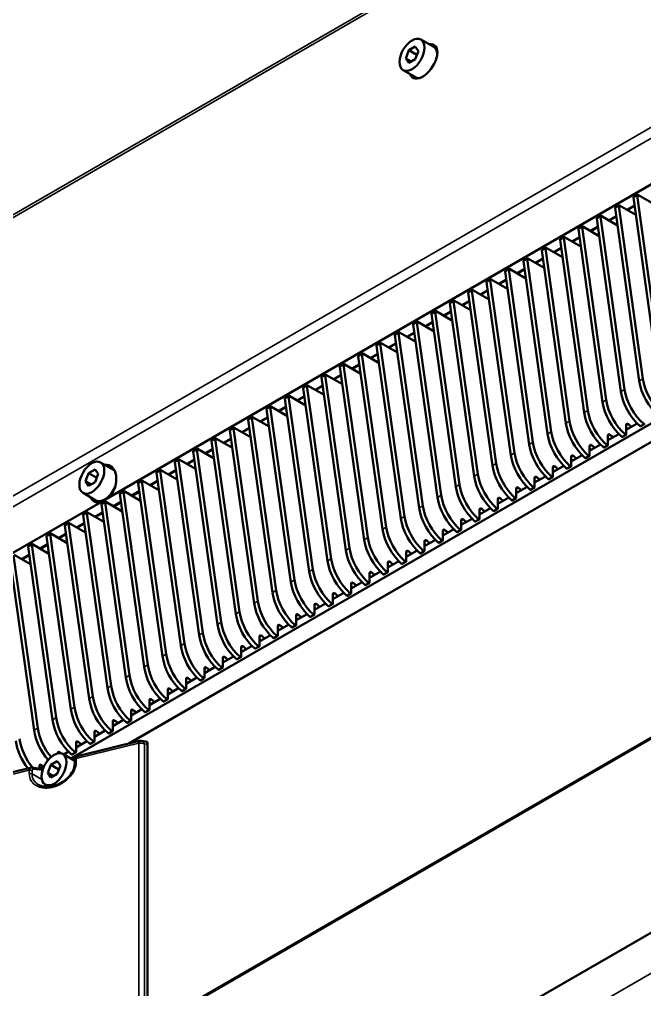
# Model space of a CAD drawing. Header units: millimetres. Extents: x 100 to 5488, y 100 to 4218.
# Drawn here: x 3309.1 to 3429.7, y 1033.5 to 1220.5 of the extents above; entities that cross this region are included whole.
import ezdxf

# ---------------------------------------------------------------- set-up
doc = ezdxf.new("R2010")
doc.units = ezdxf.units.MM
doc.header["$LTSCALE"] = 20
doc.layers.add('Visible (ANSI)', color=7, linetype='Continuous', lineweight=50)
doc.layers.add('Visible Narrow (ANSI)', color=7, linetype='Continuous', lineweight=35)

msp = doc.modelspace()

# ---------------------------------------------------------------- linework, layer by layer
at = {"layer": 'Visible (ANSI)'}
for p, q in [((3386.525, 1216.624), (3388.999, 1215.195)), ((3384.212, 1214.551), (3383.6, 1212.972)), ((3384.212, 1214.551), (3385.437, 1215.258)), ((3385.765, 1213.654), (3384.212, 1214.551)), ((3386.049, 1214.387), (3385.437, 1215.258)), ((3385.437, 1212.808), (3386.049, 1214.387)), ((3383.6, 1212.972), (3384.212, 1212.101)), ((3384.66, 1212.36), (3383.6, 1212.972)), ((3385.437, 1212.808), (3384.212, 1212.101)), ((3383.125, 1210.735), (3385.599, 1209.306)), ((3553.183, 1209.622), (3330.185, 1080.874)), ((3319.034, 1078.001), (3522.364, 1195.394)), ((3326.511, 1128.421), (3441.279, 1194.683)), ((3427.493, 1186.159), (3432.167, 1152.848)), ((3427.532, 1186.28), (3428.239, 1186.689)), ((3432.874, 1153.256), (3428.2, 1186.567)), ((3428.339, 1186.679), (3431.498, 1184.855)), ((3423.957, 1184.118), (3428.632, 1150.806)), ((3423.996, 1184.239), (3424.703, 1184.647)), ((3429.339, 1151.215), (3424.664, 1184.526)), ((3424.803, 1184.637), (3427.962, 1182.814)), ((3427.707, 1184.631), (3426.261, 1183.796)), ((3420.421, 1182.077), (3425.096, 1148.765)), ((3420.461, 1182.198), (3421.168, 1182.606)), ((3425.803, 1149.173), (3421.129, 1182.485)), ((3421.268, 1182.596), (3424.426, 1180.773)), ((3424.171, 1182.589), (3422.725, 1181.755)), ((3416.925, 1180.157), (3417.632, 1180.565)), ((3422.268, 1147.132), (3417.593, 1180.444)), ((3417.732, 1180.555), (3420.891, 1178.731)), ((3420.636, 1180.548), (3419.19, 1179.713)), ((3413.39, 1178.115), (3414.097, 1178.524)), ((3418.732, 1145.091), (3414.057, 1178.402)), ((3414.197, 1178.514), (3417.355, 1176.69)), ((3417.1, 1178.507), (3415.654, 1177.672)), ((3416.886, 1180.035), (3421.561, 1146.724)), ((3409.854, 1176.074), (3410.561, 1176.482)), ((3410.661, 1176.472), (3413.82, 1174.649)), ((3413.565, 1176.466), (3412.119, 1175.631)), ((3413.35, 1177.994), (3418.025, 1144.683)), ((3409.815, 1175.953), (3414.489, 1142.641)), ((3415.197, 1143.05), (3410.522, 1176.361)), ((3406.279, 1173.912), (3410.954, 1140.6)), ((3406.319, 1174.033), (3407.026, 1174.441)), ((3411.661, 1141.008), (3406.986, 1174.32)), ((3407.126, 1174.431), (3410.284, 1172.608)), ((3410.029, 1174.424), (3408.583, 1173.59)), ((3402.744, 1171.87), (3407.418, 1138.559)), ((3402.783, 1171.992), (3403.49, 1172.4)), ((3408.126, 1138.967), (3403.451, 1172.279)), ((3403.59, 1172.39), (3406.749, 1170.566)), ((3406.494, 1172.383), (3405.048, 1171.548)), ((3399.208, 1169.829), (3403.883, 1136.518)), ((3399.248, 1169.95), (3399.955, 1170.359)), ((3404.59, 1136.926), (3399.915, 1170.237)), ((3400.055, 1170.349), (3403.213, 1168.525)), ((3402.958, 1170.342), (3401.512, 1169.507)), ((3395.673, 1167.788), (3400.347, 1134.477)), ((3395.712, 1167.909), (3396.419, 1168.317)), ((3401.054, 1134.885), (3396.38, 1168.196)), ((3396.519, 1168.307), (3399.678, 1166.484)), ((3399.423, 1168.301), (3397.977, 1167.466)), ((3392.137, 1165.747), (3396.812, 1132.435)), ((3392.176, 1165.868), (3392.884, 1166.276)), ((3397.519, 1132.844), (3392.844, 1166.155)), ((3392.984, 1166.266), (3396.142, 1164.443)), ((3395.887, 1166.259), (3394.441, 1165.425)), ((3388.602, 1163.705), (3393.276, 1130.394)), ((3388.641, 1163.827), (3389.348, 1164.235)), ((3393.983, 1130.802), (3389.309, 1164.114)), ((3389.448, 1164.225), (3392.607, 1162.401)), ((3392.352, 1164.218), (3390.906, 1163.383)), ((3385.066, 1161.664), (3389.741, 1128.353)), ((3385.105, 1161.785), (3385.812, 1162.194)), ((3390.448, 1128.761), (3385.773, 1162.072)), ((3385.912, 1162.184), (3389.071, 1160.36)), ((3388.816, 1162.177), (3387.37, 1161.342)), ((3381.531, 1159.623), (3386.205, 1126.312)), ((3381.57, 1159.744), (3382.277, 1160.152)), ((3386.912, 1126.72), (3382.238, 1160.031)), ((3382.377, 1160.142), (3385.536, 1158.319)), ((3385.281, 1160.136), (3383.835, 1159.301)), ((3378.034, 1157.703), (3378.741, 1158.111)), ((3383.377, 1124.679), (3378.702, 1157.99)), ((3378.841, 1158.101), (3382, 1156.278)), ((3381.745, 1158.095), (3380.299, 1157.26)), ((3374.499, 1155.662), (3375.206, 1156.07)), ((3379.841, 1122.637), (3375.167, 1155.949)), ((3375.306, 1156.06), (3378.465, 1154.236)), ((3378.21, 1156.053), (3376.764, 1155.218)), ((3377.995, 1157.582), (3382.67, 1124.27)), ((3370.963, 1153.62), (3371.67, 1154.029)), ((3371.77, 1154.019), (3374.929, 1152.195)), ((3374.674, 1154.012), (3373.228, 1153.177)), ((3374.46, 1155.541), (3379.134, 1122.229)), ((3370.924, 1153.499), (3375.599, 1120.188)), ((3376.306, 1120.596), (3371.631, 1153.908)), ((3367.388, 1151.458), (3372.063, 1118.147)), ((3367.428, 1151.579), (3368.135, 1151.987)), ((3372.77, 1118.555), (3368.096, 1151.866)), ((3368.235, 1151.978), (3371.393, 1150.154)), ((3371.138, 1151.971), (3369.692, 1151.136)), ((3363.853, 1149.417), (3368.528, 1116.105)), ((3363.892, 1149.538), (3364.599, 1149.946)), ((3369.235, 1116.514), (3364.56, 1149.825)), ((3364.699, 1149.936), (3367.858, 1148.113)), ((3367.603, 1149.93), (3366.157, 1149.095)), ((3360.317, 1147.376), (3364.992, 1114.064)), ((3360.357, 1147.497), (3361.064, 1147.905)), ((3365.699, 1114.472), (3361.024, 1147.784)), ((3361.164, 1147.895), (3364.322, 1146.071)), ((3364.067, 1147.888), (3362.621, 1147.053)), ((3356.782, 1145.334), (3361.456, 1112.023)), ((3356.821, 1145.455), (3357.528, 1145.864)), ((3362.164, 1112.431), (3357.489, 1145.743)), ((3357.628, 1145.854), (3360.787, 1144.03)), ((3360.532, 1145.847), (3359.086, 1145.012)), ((3353.246, 1143.293), (3357.921, 1109.982)), ((3353.286, 1143.414), (3353.993, 1143.822)), ((3358.628, 1110.39), (3353.953, 1143.701)), ((3354.093, 1143.813), (3357.251, 1141.989)), ((3356.996, 1143.806), (3355.55, 1142.971)), ((3349.711, 1141.252), (3354.385, 1107.94)), ((3349.75, 1141.373), (3350.457, 1141.781)), ((3355.093, 1108.349), (3350.418, 1141.66)), ((3350.557, 1141.771), (3353.716, 1139.948)), ((3353.461, 1141.765), (3352.015, 1140.93)), ((3428.218, 1142.61), (3426.12, 1141.398)), ((3426.12, 1142.309), (3426.12, 1140.514)), ((3428.907, 1142.055), (3429.614, 1142.463)), ((3346.175, 1139.211), (3350.85, 1105.899)), ((3346.215, 1139.332), (3346.922, 1139.74)), ((3351.557, 1106.307), (3346.882, 1139.619)), ((3347.022, 1139.73), (3350.18, 1137.906)), ((3349.925, 1139.723), (3348.479, 1138.889)), ((3424.683, 1140.569), (3422.584, 1139.357)), ((3422.584, 1140.267), (3422.584, 1138.473)), ((3425.371, 1140.014), (3426.078, 1140.422)), ((3342.64, 1137.169), (3347.314, 1103.858)), ((3342.679, 1137.29), (3343.386, 1137.699)), ((3348.021, 1104.266), (3343.347, 1137.578)), ((3343.486, 1137.689), (3346.645, 1135.865)), ((3346.39, 1137.682), (3344.944, 1136.847)), ((3421.147, 1138.527), (3419.049, 1137.316)), ((3419.049, 1138.226), (3419.049, 1136.431)), ((3421.836, 1137.973), (3422.543, 1138.381)), ((3339.143, 1135.249), (3339.851, 1135.657)), ((3344.486, 1102.225), (3339.811, 1135.536)), ((3339.951, 1135.648), (3343.109, 1133.824)), ((3342.854, 1135.641), (3341.408, 1134.806)), ((3417.612, 1136.486), (3415.513, 1135.275)), ((3415.513, 1136.185), (3415.513, 1134.39)), ((3418.3, 1135.931), (3419.007, 1136.34)), ((3322.482, 1133.024), (3323.706, 1133.731)), ((3324.319, 1132.86), (3323.706, 1133.731)), ((3324.794, 1135.097), (3327.269, 1133.668)), ((3335.608, 1133.208), (3336.315, 1133.616)), ((3340.95, 1100.184), (3336.276, 1133.495)), ((3336.415, 1133.606), (3339.574, 1131.783)), ((3339.319, 1133.6), (3337.873, 1132.765)), ((3339.104, 1135.128), (3343.779, 1101.817)), ((3414.076, 1134.445), (3411.977, 1133.233)), ((3411.977, 1134.144), (3411.977, 1132.349)), ((3414.764, 1133.89), (3415.472, 1134.298)), ((3322.482, 1133.024), (3321.869, 1131.445)), ((3324.035, 1132.127), (3322.482, 1133.024)), ((3323.706, 1131.281), (3324.319, 1132.86)), ((3332.072, 1131.167), (3332.779, 1131.575)), ((3332.879, 1131.565), (3336.038, 1129.741)), ((3335.783, 1131.558), (3334.337, 1130.724)), ((3335.569, 1133.087), (3340.243, 1099.775)), ((3410.54, 1132.404), (3408.442, 1131.192)), ((3408.442, 1132.102), (3408.442, 1130.308)), ((3411.229, 1131.849), (3411.936, 1132.257)), ((3321.869, 1131.445), (3322.482, 1130.574)), ((3322.93, 1130.833), (3321.869, 1131.445)), ((3323.706, 1131.281), (3322.482, 1130.574)), ((3332.033, 1131.046), (3336.708, 1097.734)), ((3337.415, 1098.142), (3332.74, 1131.454)), ((3407.005, 1130.362), (3404.906, 1129.151)), ((3404.906, 1130.061), (3404.906, 1128.266)), ((3407.693, 1129.808), (3408.4, 1130.216)), ((3321.394, 1129.208), (3323.869, 1127.779)), ((3324.626, 1127.322), (3326.512, 1128.41)), ((3328.498, 1129.004), (3333.172, 1095.693)), ((3328.537, 1129.126), (3329.244, 1129.534)), ((3333.879, 1096.101), (3329.205, 1129.413)), ((3329.344, 1129.524), (3332.503, 1127.7)), ((3332.248, 1129.517), (3330.802, 1128.682)), ((3403.469, 1128.321), (3401.371, 1127.11)), ((3401.371, 1128.02), (3401.371, 1126.225)), ((3404.158, 1127.767), (3404.865, 1128.175)), ((3209.838, 1061.06), (3324.607, 1127.322)), ((3324.962, 1126.963), (3329.637, 1093.652)), ((3325.001, 1127.084), (3325.708, 1127.493)), ((3330.344, 1094.06), (3325.669, 1127.371)), ((3325.808, 1127.483), (3328.967, 1125.659)), ((3328.712, 1127.476), (3327.266, 1126.641)), ((3399.934, 1126.28), (3397.835, 1125.068)), ((3397.835, 1125.979), (3397.835, 1124.184)), ((3400.622, 1125.725), (3401.329, 1126.134)), ((3321.426, 1124.922), (3326.101, 1091.61)), ((3321.466, 1125.043), (3322.173, 1125.451)), ((3326.808, 1092.019), (3322.134, 1125.33)), ((3322.273, 1125.441), (3325.431, 1123.618)), ((3325.177, 1125.435), (3323.731, 1124.6)), ((3396.398, 1124.239), (3394.3, 1123.027)), ((3397.087, 1123.684), (3397.794, 1124.092)), ((3317.891, 1122.881), (3322.566, 1089.569)), ((3317.93, 1123.002), (3318.637, 1123.41)), ((3323.273, 1089.977), (3318.598, 1123.289)), ((3318.737, 1123.4), (3321.896, 1121.577)), ((3321.641, 1123.393), (3320.195, 1122.559)), ((3392.863, 1122.198), (3390.764, 1120.986)), ((3394.3, 1123.938), (3394.3, 1122.143)), ((3314.355, 1120.839), (3319.03, 1087.528)), ((3314.395, 1120.961), (3315.102, 1121.369)), ((3319.737, 1087.936), (3315.063, 1121.248)), ((3315.202, 1121.359), (3318.36, 1119.535)), ((3318.105, 1121.352), (3316.659, 1120.517)), ((3390.764, 1121.896), (3390.764, 1120.101)), ((3393.551, 1121.643), (3394.258, 1122.051)), ((3310.82, 1118.798), (3315.495, 1085.487)), ((3310.859, 1118.919), (3311.566, 1119.328)), ((3316.202, 1085.895), (3311.527, 1119.206)), ((3311.666, 1119.318), (3314.825, 1117.494)), ((3314.57, 1119.311), (3313.124, 1118.476)), ((3389.327, 1120.156), (3387.229, 1118.945)), ((3387.229, 1119.855), (3387.229, 1118.06)), ((3390.016, 1119.602), (3390.723, 1120.01)), ((3307.284, 1116.757), (3311.959, 1083.445)), ((3312.666, 1083.854), (3307.991, 1117.165)), ((3308.131, 1117.276), (3311.289, 1115.453)), ((3311.034, 1117.27), (3309.588, 1116.435)), ((3385.792, 1118.115), (3383.693, 1116.903)), ((3383.693, 1117.814), (3383.693, 1116.019)), ((3386.48, 1117.56), (3387.187, 1117.969)), ((3382.256, 1116.074), (3380.158, 1114.862)), ((3380.158, 1115.773), (3380.158, 1113.978)), ((3382.945, 1115.519), (3383.652, 1115.927)), ((3378.721, 1114.033), (3376.622, 1112.821)), ((3376.622, 1113.731), (3376.622, 1111.936)), ((3379.409, 1113.478), (3380.116, 1113.886)), ((3375.185, 1111.991), (3373.087, 1110.78)), ((3373.087, 1111.69), (3373.087, 1109.895)), ((3375.874, 1111.437), (3376.581, 1111.845)), ((3371.65, 1109.95), (3369.551, 1108.738)), ((3369.551, 1109.649), (3369.551, 1107.854)), ((3372.338, 1109.395), (3373.045, 1109.804)), ((3368.114, 1107.909), (3366.015, 1106.697)), ((3366.015, 1107.608), (3366.015, 1105.813)), ((3368.803, 1107.354), (3369.51, 1107.762)), ((3364.579, 1105.868), (3362.48, 1104.656)), ((3362.48, 1105.566), (3362.48, 1103.771)), ((3365.267, 1105.313), (3365.974, 1105.721)), ((3361.043, 1103.826), (3358.944, 1102.615)), ((3358.944, 1103.525), (3358.944, 1101.73)), ((3361.731, 1103.272), (3362.439, 1103.68)), ((3357.507, 1101.785), (3355.409, 1100.573)), ((3358.196, 1101.23), (3358.903, 1101.639)), ((3355.409, 1101.484), (3355.409, 1099.689)), ((3353.972, 1099.744), (3351.873, 1098.532)), ((3351.873, 1099.443), (3351.873, 1097.648)), ((3354.66, 1099.189), (3355.367, 1099.597)), ((3350.436, 1097.703), (3348.338, 1096.491)), ((3348.338, 1097.401), (3348.338, 1095.606)), ((3351.125, 1097.148), (3351.832, 1097.556)), ((3346.901, 1095.661), (3344.802, 1094.45)), ((3344.802, 1095.36), (3344.802, 1093.565)), ((3347.589, 1095.107), (3348.296, 1095.515)), ((3343.365, 1093.62), (3341.267, 1092.409)), ((3341.267, 1093.319), (3341.267, 1091.524)), ((3344.054, 1093.065), (3344.761, 1093.474)), ((3339.83, 1091.579), (3337.731, 1090.367)), ((3337.731, 1091.278), (3337.731, 1089.483)), ((3340.518, 1091.024), (3341.225, 1091.432)), ((3336.294, 1089.538), (3334.196, 1088.326)), ((3334.196, 1089.236), (3334.196, 1087.442)), ((3336.983, 1088.983), (3337.69, 1089.391)), ((3332.759, 1087.496), (3330.66, 1086.285)), ((3330.66, 1087.195), (3330.66, 1085.4)), ((3333.447, 1086.942), (3334.154, 1087.35)), ((3329.223, 1085.455), (3327.125, 1084.244)), ((3327.125, 1085.154), (3327.125, 1083.359)), ((3329.912, 1084.9), (3330.619, 1085.309)), ((3325.688, 1083.414), (3323.589, 1082.202)), ((3323.589, 1083.113), (3323.589, 1081.318)), ((3326.376, 1082.859), (3327.083, 1083.267)), ((3322.152, 1081.373), (3320.054, 1080.161)), ((3320.054, 1081.071), (3320.054, 1079.277)), ((3332.299, 1081.392), (3320.312, 1078.454)), ((3322.841, 1080.818), (3323.548, 1081.226)), ((3333.486, 1081.312), (3332.658, 1081.413)), ((3318.617, 1079.331), (3317.674, 1078.787)), ((3319.305, 1078.777), (3320.012, 1079.185)), ((3333.842, 1028.246), (3333.842, 1080.761)), ((3315.199, 1076.808), (3316.423, 1077.515)), ((3317.036, 1076.644), (3316.423, 1077.515)), ((3316.518, 1079.03), (3316.518, 1078.998)), ((3317.511, 1078.881), (3319.786, 1077.568)), ((3319.786, 1077.732), (3319.786, 1077.059)), ((3311.262, 1076.236), (3292.568, 1071.655)), ((3311.529, 1076.251), (3313.679, 1075.988)), ((3312.982, 1076.571), (3312.982, 1076.073)), ((3312.987, 1076.081), (3312.982, 1076.079)), ((3313.962, 1076.644), (3313.704, 1076.495)), ((3315.199, 1076.808), (3314.586, 1075.23)), ((3316.751, 1075.911), (3315.199, 1076.808)), ((3316.423, 1075.065), (3317.036, 1076.644)), ((3311.037, 1074.955), (3311.037, 1074.955)), ((3311.457, 1073.627), (3311.457, 1073.627)), ((3311.876, 1073.868), (3311.876, 1073.869)), ((3314.586, 1075.23), (3315.199, 1074.358)), ((3315.647, 1074.617), (3314.586, 1075.23)), ((3316.423, 1075.065), (3315.199, 1074.358)), ((3314.111, 1072.992), (3314.841, 1072.571)), ((3471.492, 1067.885), (3338.32, 990.998))]:
    msp.add_line(p, q, dxfattribs=at)
msp.add_arc((3332.537, 1080.421), 1, 83.03333, 103.77012, dxfattribs=at)
for centre in [(3384.825, 1213.68), (3323.094, 1132.152), (3315.811, 1075.937)]:
    msp.add_ellipse(centre, major_axis=(1.7, 2.944), ratio=0.5773503, dxfattribs=at)
for centre, major_axis, ratio, start_param, end_param in [((3387.049, 1212.395), (-2.068, -3.134), 0.5332704, 5.8795577, 9.8921151), ((3387.299, 1212.251), (1.875, 3.248), 0.5773503, 0.0308839, 0.4354824), ((3387.299, 1212.251), (1.7, 2.944), 0.5773503, 5.5786456, 6.2831853), ((3387.299, 1212.251), (-1.875, -3.248), 0.5773503, 5.847703, 6.1755059), ((3387.299, 1212.251), (-1.7, -2.944), 0.5773503, 0, 0.293607), ((3427.632, 1186.107), (-0.1, 0.173), 0.5773503, 0, 0.9599311), ((3428.339, 1186.515), (-0.1, 0.173), 0.5773503, 5.4977871, 7.2431164), ((3424.096, 1184.066), (-0.1, 0.173), 0.5773503, 0, 0.9599311), ((3424.803, 1184.474), (-0.1, 0.173), 0.5773503, 5.4977871, 7.2431164), ((3420.561, 1182.025), (-0.1, 0.173), 0.5773503, 0, 0.9599311), ((3421.268, 1182.433), (-0.1, 0.173), 0.5773503, 5.4977871, 7.2431164), ((3417.732, 1180.392), (-0.1, 0.173), 0.5773503, 5.4977871, 7.2431164), ((3414.197, 1178.35), (-0.1, 0.173), 0.5773503, 5.4977871, 7.2431164), ((3417.025, 1179.983), (-0.1, 0.173), 0.5773503, 0, 0.9599311), ((3410.661, 1176.309), (-0.1, 0.173), 0.5773503, 5.4977871, 7.2431164), ((3413.49, 1177.942), (-0.1, 0.173), 0.5773503, 0, 0.9599311), ((3409.954, 1175.901), (-0.1, 0.173), 0.5773503, 0, 0.9599311), ((3406.419, 1173.86), (-0.1, 0.173), 0.5773503, 0, 0.9599311), ((3407.126, 1174.268), (-0.1, 0.173), 0.5773503, 5.4977871, 7.2431164), ((3402.883, 1171.818), (-0.1, 0.173), 0.5773503, 0, 0.9599311), ((3403.59, 1172.227), (-0.1, 0.173), 0.5773503, 5.4977871, 7.2431164), ((3399.348, 1169.777), (-0.1, 0.173), 0.5773503, 0, 0.9599311), ((3400.055, 1170.185), (-0.1, 0.173), 0.5773503, 5.4977871, 7.2431164), ((3395.812, 1167.736), (-0.1, 0.173), 0.5773503, 0, 0.9599311), ((3396.519, 1168.144), (-0.1, 0.173), 0.5773503, 5.4977871, 7.2431164), ((3392.276, 1165.695), (-0.1, 0.173), 0.5773503, 0, 0.9599311), ((3392.984, 1166.103), (-0.1, 0.173), 0.5773503, 5.4977871, 7.2431164), ((3388.741, 1163.653), (-0.1, 0.173), 0.5773503, 0, 0.9599311), ((3389.448, 1164.062), (-0.1, 0.173), 0.5773503, 5.4977871, 7.2431164), ((3385.205, 1161.612), (-0.1, 0.173), 0.5773503, 0, 0.9599311), ((3385.912, 1162.02), (-0.1, 0.173), 0.5773503, 5.4977871, 7.2431164), ((3381.67, 1159.571), (-0.1, 0.173), 0.5773503, 0, 0.9599311), ((3382.377, 1159.979), (-0.1, 0.173), 0.5773503, 5.4977871, 7.2431164), ((3378.841, 1157.938), (-0.1, 0.173), 0.5773503, 5.4977871, 7.2431164), ((3375.306, 1155.897), (-0.1, 0.173), 0.5773503, 5.4977871, 7.2431164), ((3378.134, 1157.53), (-0.1, 0.173), 0.5773503, 0, 0.9599311), ((3371.77, 1153.855), (-0.1, 0.173), 0.5773503, 5.4977871, 7.2431164), ((3374.599, 1155.488), (-0.1, 0.173), 0.5773503, 0, 0.9599311), ((3371.063, 1153.447), (-0.1, 0.173), 0.5773503, 0, 0.9599311), ((3367.528, 1151.406), (-0.1, 0.173), 0.5773503, 0, 0.9599311), ((3368.235, 1151.814), (-0.1, 0.173), 0.5773503, 5.4977871, 7.2431164), ((3433.506, 1148.985), (3.5, -6.062), 0.5773503, 4.1015237, 5.2532646), ((3434.213, 1149.393), (-3.5, 6.062), 0.5773503, 0.9599311, 2.1116719), ((3363.992, 1149.365), (-0.1, 0.173), 0.5773503, 0, 0.9599311), ((3364.699, 1149.773), (-0.1, 0.173), 0.5773503, 5.4977871, 7.2431164), ((3429.971, 1146.943), (3.5, -6.062), 0.5773503, 4.1015237, 5.2532646), ((3430.678, 1147.352), (-3.5, 6.062), 0.5773503, 0.9599311, 2.1116719), ((3360.457, 1147.323), (-0.1, 0.173), 0.5773503, 0, 0.9599311), ((3361.164, 1147.732), (-0.1, 0.173), 0.5773503, 5.4977871, 7.2431164), ((3426.435, 1144.902), (3.5, -6.062), 0.5773503, 4.1015237, 5.2532646), ((3427.142, 1145.31), (-3.5, 6.062), 0.5773503, 0.9599311, 2.1116719), ((3356.921, 1145.282), (-0.1, 0.173), 0.5773503, 0, 0.9599311), ((3357.628, 1145.69), (-0.1, 0.173), 0.5773503, 5.4977871, 7.2431164), ((3422.9, 1142.861), (3.5, -6.062), 0.5773503, 4.1015237, 5.2532646), ((3423.607, 1143.269), (-3.5, 6.062), 0.5773503, 0.9599311, 2.1116719), ((3353.386, 1143.241), (-0.1, 0.173), 0.5773503, 0, 0.9599311), ((3354.093, 1143.649), (-0.1, 0.173), 0.5773503, 5.4977871, 7.2431164), ((3420.071, 1141.228), (-3.5, 6.062), 0.5773503, 0.9599311, 2.1116719), ((3349.85, 1141.2), (-0.1, 0.173), 0.5773503, 0, 0.9599311), ((3350.557, 1141.608), (-0.1, 0.173), 0.5773503, 5.4977871, 7.2431164), ((3416.536, 1139.187), (-3.5, 6.062), 0.5773503, 0.9599311, 2.1116719), ((3419.364, 1140.82), (3.5, -6.062), 0.5773503, 4.1015237, 5.2532646), ((3426.473, 1142.105), (-0.25, 0.433), 0.5773503, 5.2849155, 7.0685835), ((3452.283, 1268.044), (88.5, -153.286), 0.5773503, 5.2871944, 5.2896665), ((3452.99, 1268.452), (-88.5, 153.286), 0.5773503, 2.1433228, 2.1480738), ((3428.807, 1142.228), (0.1, -0.173), 0.5773503, 5.2532646, 6.2831853), ((3429.514, 1142.637), (0.1, -0.173), 0.5773503, 5.2532646, 7.0685835), ((3346.315, 1139.159), (-0.1, 0.173), 0.5773503, 0, 0.9599311), ((3347.022, 1139.567), (-0.1, 0.173), 0.5773503, 5.4977871, 7.2431164), ((3415.829, 1138.778), (3.5, -6.062), 0.5773503, 4.1015237, 5.2532646), ((3422.938, 1140.063), (-0.25, 0.433), 0.5773503, 5.2849155, 7.0685835), ((3448.747, 1266.003), (88.5, -153.286), 0.5773503, 5.2871944, 5.2896665), ((3449.454, 1266.411), (-88.5, 153.286), 0.5773503, 2.1433228, 2.1480738), ((3425.271, 1140.187), (0.1, -0.173), 0.5773503, 5.2532646, 6.2831853), ((3425.978, 1140.595), (0.1, -0.173), 0.5773503, 5.2532646, 7.0685835), ((3342.779, 1137.117), (-0.1, 0.173), 0.5773503, 0, 0.9599311), ((3343.486, 1137.526), (-0.1, 0.173), 0.5773503, 5.4977871, 7.2431164), ((3412.293, 1136.737), (3.5, -6.062), 0.5773503, 4.1015237, 5.2532646), ((3413, 1137.145), (-3.5, 6.062), 0.5773503, 0.9599311, 2.1116719), ((3419.402, 1138.022), (-0.25, 0.433), 0.5773503, 5.2849155, 7.0685835), ((3445.211, 1263.961), (88.5, -153.286), 0.5773503, 5.2871944, 5.2896665), ((3445.919, 1264.37), (-88.5, 153.286), 0.5773503, 2.1433228, 2.1480738), ((3421.736, 1138.146), (0.1, -0.173), 0.5773503, 5.2532646, 6.2831853), ((3422.443, 1138.554), (0.1, -0.173), 0.5773503, 5.2532646, 7.0685835), ((3339.951, 1135.484), (-0.1, 0.173), 0.5773503, 5.4977871, 7.2431164), ((3408.757, 1134.696), (3.5, -6.062), 0.5773503, 4.1015237, 5.2532646), ((3409.465, 1135.104), (-3.5, 6.062), 0.5773503, 0.9599311, 2.1116719), ((3415.867, 1135.981), (-0.25, 0.433), 0.5773503, 5.2849155, 7.0685835), ((3441.676, 1261.92), (88.5, -153.286), 0.5773503, 5.2871944, 5.2896665), ((3442.383, 1262.328), (-88.5, 153.286), 0.5773503, 2.1433228, 2.1480738), ((3418.2, 1136.105), (0.1, -0.173), 0.5773503, 5.2532646, 6.2831853), ((3418.907, 1136.513), (0.1, -0.173), 0.5773503, 5.2532646, 7.0685835), ((3325.122, 1130.981), (-1.261, -3.569), 0.6665317, 1.0292603, 3.4537291), ((3325.569, 1130.724), (1.875, 3.248), 0.5773503, 0.1901875, 0.4354824), ((3325.569, 1130.724), (1.7, 2.944), 0.5773503, 6.1518289, 6.2831853), ((3336.415, 1133.443), (-0.1, 0.173), 0.5773503, 5.4977871, 7.2431164), ((3339.243, 1135.076), (-0.1, 0.173), 0.5773503, 0, 0.9599311), ((3405.222, 1132.655), (3.5, -6.062), 0.5773503, 4.1015237, 5.2532646), ((3405.929, 1133.063), (-3.5, 6.062), 0.5773503, 0.9599311, 2.1116719), ((3412.331, 1133.94), (-0.25, 0.433), 0.5773503, 5.2849155, 7.0685835), ((3438.14, 1259.879), (88.5, -153.286), 0.5773503, 5.2871944, 5.2896665), ((3438.847, 1260.287), (-88.5, 153.286), 0.5773503, 2.1433228, 2.1480738), ((3414.664, 1134.063), (0.1, -0.173), 0.5773503, 5.2532646, 6.2831853), ((3415.372, 1134.472), (0.1, -0.173), 0.5773503, 5.2532646, 7.0685835), ((3332.879, 1131.402), (-0.1, 0.173), 0.5773503, 5.4977871, 7.2431164), ((3335.708, 1133.035), (-0.1, 0.173), 0.5773503, 0, 0.9599311), ((3401.686, 1130.613), (3.5, -6.062), 0.5773503, 4.1015237, 5.2532646), ((3402.393, 1131.022), (-3.5, 6.062), 0.5773503, 0.9599311, 2.1116719), ((3408.795, 1131.898), (-0.25, 0.433), 0.5773503, 5.2849155, 7.0685835), ((3434.605, 1257.838), (88.5, -153.286), 0.5773503, 5.2871944, 5.2896665), ((3435.312, 1258.246), (-88.5, 153.286), 0.5773503, 2.1433228, 2.1480738), ((3411.129, 1132.022), (0.1, -0.173), 0.5773503, 5.2532646, 6.2831853), ((3411.836, 1132.43), (0.1, -0.173), 0.5773503, 5.2532646, 7.0685835), ((3325.569, 1130.724), (-1.7, -2.944), 0.5773503, 0, 1.7616203), ((3332.172, 1130.994), (-0.1, 0.173), 0.5773503, 0, 0.9599311), ((3398.151, 1128.572), (3.5, -6.062), 0.5773503, 4.1015237, 5.2532646), ((3398.858, 1128.98), (-3.5, 6.062), 0.5773503, 0.9599311, 2.1116719), ((3405.26, 1129.857), (-0.25, 0.433), 0.5773503, 5.2849155, 7.0685835), ((3431.776, 1256.205), (-88.5, 153.286), 0.5773503, 2.1433228, 2.1480738), ((3407.593, 1129.981), (0.1, -0.173), 0.5773503, 5.2532646, 6.2831853), ((3408.3, 1130.389), (0.1, -0.173), 0.5773503, 5.2532646, 7.0685835), ((3325.122, 1130.981), (-1.261, -3.569), 0.6665317, 5.724357, 6.5780295), ((3325.569, 1130.724), (-1.875, -3.248), 0.5773503, 5.847703, 6.2546855), ((3325.569, 1130.724), (1.875, 3.248), 0.5773503, 4.2906447, 4.2941988), ((3328.637, 1128.952), (-0.1, 0.173), 0.5773503, 0, 0.9599311), ((3329.344, 1129.361), (-0.1, 0.173), 0.5773503, 5.4977871, 7.2431164), ((3394.615, 1126.531), (3.5, -6.062), 0.5773503, 4.1015237, 5.2532646), ((3395.322, 1126.939), (-3.5, 6.062), 0.5773503, 0.9599311, 2.1116719), ((3401.724, 1127.816), (-0.25, 0.433), 0.5773503, 5.2849155, 7.0685835), ((3428.241, 1254.163), (-88.5, 153.286), 0.5773503, 2.1433228, 2.1480738), ((3404.058, 1127.94), (0.1, -0.173), 0.5773503, 5.2532646, 6.2831853), ((3404.765, 1128.348), (0.1, -0.173), 0.5773503, 5.2532646, 7.0685835), ((3431.069, 1255.796), (88.5, -153.286), 0.5773503, 5.2871944, 5.2896665), ((3325.569, 1130.724), (1.875, 3.248), 0.5773503, 3.5597828, 3.563337), ((3325.101, 1126.911), (-0.1, 0.173), 0.5773503, 0, 0.9599311), ((3325.808, 1127.319), (-0.1, 0.173), 0.5773503, 5.4977871, 7.2431164), ((3391.08, 1124.49), (3.5, -6.062), 0.5773503, 4.1015237, 5.2532646), ((3391.787, 1124.898), (-3.5, 6.062), 0.5773503, 0.9599311, 2.1116719), ((3398.189, 1125.775), (-0.25, 0.433), 0.5773503, 5.2849155, 7.0685835), ((3424.705, 1252.122), (-88.5, 153.286), 0.5773503, 2.1433228, 2.1480738), ((3401.229, 1126.307), (0.1, -0.173), 0.5773503, 5.2532646, 7.0685835), ((3427.534, 1253.755), (88.5, -153.286), 0.5773503, 5.2871944, 5.2896665), ((3321.566, 1124.87), (-0.1, 0.173), 0.5773503, 0, 0.9599311), ((3322.273, 1125.278), (-0.1, 0.173), 0.5773503, 5.4977871, 7.2431164), ((3387.544, 1122.448), (3.5, -6.062), 0.5773503, 4.1015237, 5.2532646), ((3388.251, 1122.857), (-3.5, 6.062), 0.5773503, 0.9599311, 2.1116719), ((3394.653, 1123.733), (-0.25, 0.433), 0.5773503, 5.2849155, 7.0685835), ((3421.17, 1250.081), (-88.5, 153.286), 0.5773503, 2.1433228, 2.1480738), ((3397.694, 1124.265), (0.1, -0.173), 0.5773503, 5.2532646, 7.0685835), ((3423.998, 1251.714), (88.5, -153.286), 0.5773503, 5.2871944, 5.2896665), ((3400.522, 1125.898), (0.1, -0.173), 0.5773503, 5.2532646, 6.2831853), ((3318.03, 1122.829), (-0.1, 0.173), 0.5773503, 0, 0.9599311), ((3318.737, 1123.237), (-0.1, 0.173), 0.5773503, 5.4977871, 7.2431164), ((3384.009, 1120.407), (3.5, -6.062), 0.5773503, 4.1015237, 5.2532646), ((3384.716, 1120.815), (-3.5, 6.062), 0.5773503, 0.9599311, 2.1116719), ((3420.463, 1249.673), (88.5, -153.286), 0.5773503, 5.2871944, 5.2896665), ((3396.987, 1123.857), (0.1, -0.173), 0.5773503, 5.2532646, 6.2831853), ((3314.495, 1120.787), (-0.1, 0.173), 0.5773503, 0, 0.9599311), ((3315.202, 1121.196), (-0.1, 0.173), 0.5773503, 5.4977871, 7.2431164), ((3381.18, 1118.774), (-3.5, 6.062), 0.5773503, 0.9599311, 2.1116719), ((3391.118, 1121.692), (-0.25, 0.433), 0.5773503, 5.2849155, 7.0685835), ((3416.927, 1247.631), (88.5, -153.286), 0.5773503, 5.2871944, 5.2896665), ((3417.634, 1248.04), (-88.5, 153.286), 0.5773503, 2.1433228, 2.1480738), ((3393.451, 1121.816), (0.1, -0.173), 0.5773503, 5.2532646, 6.2831853), ((3394.158, 1122.224), (0.1, -0.173), 0.5773503, 5.2532646, 7.0685835), ((3310.959, 1118.746), (-0.1, 0.173), 0.5773503, 0, 0.9599311), ((3311.666, 1119.154), (-0.1, 0.173), 0.5773503, 5.4977871, 7.2431164), ((3377.645, 1116.733), (-3.5, 6.062), 0.5773503, 0.9599311, 2.1116719), ((3380.473, 1118.366), (3.5, -6.062), 0.5773503, 4.1015237, 5.2532646), ((3387.582, 1119.651), (-0.25, 0.433), 0.5773503, 5.2849155, 7.0685835), ((3413.392, 1245.59), (88.5, -153.286), 0.5773503, 5.2871944, 5.2896665), ((3414.099, 1245.998), (-88.5, 153.286), 0.5773503, 2.1433228, 2.1480738), ((3389.916, 1119.775), (0.1, -0.173), 0.5773503, 5.2532646, 6.2831853), ((3390.623, 1120.183), (0.1, -0.173), 0.5773503, 5.2532646, 7.0685835), ((3376.938, 1116.325), (3.5, -6.062), 0.5773503, 4.1015237, 5.2532646), ((3384.047, 1117.61), (-0.25, 0.433), 0.5773503, 5.2849155, 7.0685835), ((3409.856, 1243.549), (88.5, -153.286), 0.5773503, 5.2871944, 5.2896665), ((3410.563, 1243.957), (-88.5, 153.286), 0.5773503, 2.1433228, 2.1480738), ((3386.38, 1117.734), (0.1, -0.173), 0.5773503, 5.2532646, 6.2831853), ((3387.087, 1118.142), (0.1, -0.173), 0.5773503, 5.2532646, 7.0685835), ((3373.402, 1114.284), (3.5, -6.062), 0.5773503, 4.1015237, 5.2532646), ((3374.109, 1114.692), (-3.5, 6.062), 0.5773503, 0.9599311, 2.1116719), ((3380.511, 1115.568), (-0.25, 0.433), 0.5773503, 5.2849155, 7.0685835), ((3406.321, 1241.508), (88.5, -153.286), 0.5773503, 5.2871944, 5.2896665), ((3407.028, 1241.916), (-88.5, 153.286), 0.5773503, 2.1433228, 2.1480738), ((3382.845, 1115.692), (0.1, -0.173), 0.5773503, 5.2532646, 6.2831853), ((3383.552, 1116.101), (0.1, -0.173), 0.5773503, 5.2532646, 7.0685835), ((3369.867, 1112.242), (3.5, -6.062), 0.5773503, 4.1015237, 5.2532646), ((3370.574, 1112.651), (-3.5, 6.062), 0.5773503, 0.9599311, 2.1116719), ((3376.976, 1113.527), (-0.25, 0.433), 0.5773503, 5.2849155, 7.0685835), ((3402.785, 1239.467), (88.5, -153.286), 0.5773503, 5.2871944, 5.2896665), ((3403.492, 1239.875), (-88.5, 153.286), 0.5773503, 2.1433228, 2.1480738), ((3379.309, 1113.651), (0.1, -0.173), 0.5773503, 5.2532646, 6.2831853), ((3380.016, 1114.059), (0.1, -0.173), 0.5773503, 5.2532646, 7.0685835), ((3366.331, 1110.201), (3.5, -6.062), 0.5773503, 4.1015237, 5.2532646), ((3367.038, 1110.609), (-3.5, 6.062), 0.5773503, 0.9599311, 2.1116719), ((3373.44, 1111.486), (-0.25, 0.433), 0.5773503, 5.2849155, 7.0685835), ((3399.25, 1237.425), (88.5, -153.286), 0.5773503, 5.2871944, 5.2896665), ((3399.957, 1237.834), (-88.5, 153.286), 0.5773503, 2.1433228, 2.1480738), ((3375.774, 1111.61), (0.1, -0.173), 0.5773503, 5.2532646, 6.2831853), ((3376.481, 1112.018), (0.1, -0.173), 0.5773503, 5.2532646, 7.0685835), ((3362.795, 1108.16), (3.5, -6.062), 0.5773503, 4.1015237, 5.2532646), ((3363.503, 1108.568), (-3.5, 6.062), 0.5773503, 0.9599311, 2.1116719), ((3369.905, 1109.445), (-0.25, 0.433), 0.5773503, 5.2849155, 7.0685835), ((3395.714, 1235.384), (88.5, -153.286), 0.5773503, 5.2871944, 5.2896665), ((3396.421, 1235.792), (-88.5, 153.286), 0.5773503, 2.1433228, 2.1480738), ((3372.238, 1109.569), (0.1, -0.173), 0.5773503, 5.2532646, 6.2831853), ((3372.945, 1109.977), (0.1, -0.173), 0.5773503, 5.2532646, 7.0685835), ((3359.26, 1106.119), (3.5, -6.062), 0.5773503, 4.1015237, 5.2532646), ((3359.967, 1106.527), (-3.5, 6.062), 0.5773503, 0.9599311, 2.1116719), ((3366.369, 1107.403), (-0.25, 0.433), 0.5773503, 5.2849155, 7.0685835), ((3392.886, 1233.751), (-88.5, 153.286), 0.5773503, 2.1433228, 2.1480738), ((3368.703, 1107.527), (0.1, -0.173), 0.5773503, 5.2532646, 6.2831853), ((3369.41, 1107.936), (0.1, -0.173), 0.5773503, 5.2532646, 7.0685835), ((3355.724, 1104.077), (3.5, -6.062), 0.5773503, 4.1015237, 5.2532646), ((3356.432, 1104.486), (-3.5, 6.062), 0.5773503, 0.9599311, 2.1116719), ((3362.834, 1105.362), (-0.25, 0.433), 0.5773503, 5.2849155, 7.0685835), ((3389.35, 1231.71), (-88.5, 153.286), 0.5773503, 2.1433228, 2.1480738), ((3365.874, 1105.894), (0.1, -0.173), 0.5773503, 5.2532646, 7.0685835), ((3392.178, 1233.343), (88.5, -153.286), 0.5773503, 5.2871944, 5.2896665), ((3352.189, 1102.036), (3.5, -6.062), 0.5773503, 4.1015237, 5.2532646), ((3352.896, 1102.444), (-3.5, 6.062), 0.5773503, 0.9599311, 2.1116719), ((3359.298, 1103.321), (-0.25, 0.433), 0.5773503, 5.2849155, 7.0685835), ((3385.814, 1229.669), (-88.5, 153.286), 0.5773503, 2.1433228, 2.1480738), ((3362.339, 1103.853), (0.1, -0.173), 0.5773503, 5.2532646, 7.0685835), ((3388.643, 1231.302), (88.5, -153.286), 0.5773503, 5.2871944, 5.2896665), ((3365.167, 1105.486), (0.1, -0.173), 0.5773503, 5.2532646, 6.2831853), ((3348.653, 1099.995), (3.5, -6.062), 0.5773503, 4.1015237, 5.2532646), ((3349.36, 1100.403), (-3.5, 6.062), 0.5773503, 0.9599311, 2.1116719), ((3355.762, 1101.28), (-0.25, 0.433), 0.5773503, 5.2849155, 7.0685835), ((3382.279, 1227.627), (-88.5, 153.286), 0.5773503, 2.1433228, 2.1480738), ((3358.803, 1101.812), (0.1, -0.173), 0.5773503, 5.2532646, 7.0685835), ((3385.107, 1229.26), (88.5, -153.286), 0.5773503, 5.2871944, 5.2896665), ((3361.631, 1103.445), (0.1, -0.173), 0.5773503, 5.2532646, 6.2831853), ((3345.118, 1097.954), (3.5, -6.062), 0.5773503, 4.1015237, 5.2532646), ((3345.825, 1098.362), (-3.5, 6.062), 0.5773503, 0.9599311, 2.1116719), ((3381.572, 1227.219), (88.5, -153.286), 0.5773503, 5.2871944, 5.2896665), ((3358.096, 1101.404), (0.1, -0.173), 0.5773503, 5.2532646, 6.2831853), ((3342.289, 1096.321), (-3.5, 6.062), 0.5773503, 0.9599311, 2.1116719), ((3352.227, 1099.239), (-0.25, 0.433), 0.5773503, 5.2849155, 7.0685835), ((3378.036, 1225.178), (88.5, -153.286), 0.5773503, 5.2871944, 5.2896665), ((3378.743, 1225.586), (-88.5, 153.286), 0.5773503, 2.1433228, 2.1480738), ((3354.56, 1099.362), (0.1, -0.173), 0.5773503, 5.2532646, 6.2831853), ((3355.267, 1099.771), (0.1, -0.173), 0.5773503, 5.2532646, 7.0685835), ((3338.754, 1094.279), (-3.5, 6.062), 0.5773503, 0.9599311, 2.1116719), ((3341.582, 1095.912), (3.5, -6.062), 0.5773503, 4.1015237, 5.2532646), ((3348.691, 1097.197), (-0.25, 0.433), 0.5773503, 5.2849155, 7.0685835), ((3374.501, 1223.137), (88.5, -153.286), 0.5773503, 5.2871944, 5.2896665), ((3375.208, 1223.545), (-88.5, 153.286), 0.5773503, 2.1433228, 2.1480738), ((3351.025, 1097.321), (0.1, -0.173), 0.5773503, 5.2532646, 6.2831853), ((3351.732, 1097.729), (0.1, -0.173), 0.5773503, 5.2532646, 7.0685835), ((3338.047, 1093.871), (3.5, -6.062), 0.5773503, 4.1015237, 5.2532646), ((3345.156, 1095.156), (-0.25, 0.433), 0.5773503, 5.2849155, 7.0685835), ((3370.965, 1221.095), (88.5, -153.286), 0.5773503, 5.2871944, 5.2896665), ((3371.672, 1221.504), (-88.5, 153.286), 0.5773503, 2.1433228, 2.1480738), ((3347.489, 1095.28), (0.1, -0.173), 0.5773503, 5.2532646, 6.2831853), ((3348.196, 1095.688), (0.1, -0.173), 0.5773503, 5.2532646, 7.0685835), ((3334.511, 1091.83), (3.5, -6.062), 0.5773503, 4.1015237, 5.2532646), ((3335.218, 1092.238), (-3.5, 6.062), 0.5773503, 0.9599311, 2.1116719), ((3341.62, 1093.115), (-0.25, 0.433), 0.5773503, 5.2849155, 7.0685835), ((3367.43, 1219.054), (88.5, -153.286), 0.5773503, 5.2871944, 5.2896665), ((3368.137, 1219.462), (-88.5, 153.286), 0.5773503, 2.1433228, 2.1480738), ((3343.954, 1093.239), (0.1, -0.173), 0.5773503, 5.2532646, 6.2831853), ((3344.661, 1093.647), (0.1, -0.173), 0.5773503, 5.2532646, 7.0685835), ((3330.976, 1089.789), (3.5, -6.062), 0.5773503, 4.1015237, 5.2532646), ((3331.683, 1090.197), (-3.5, 6.062), 0.5773503, 0.9599311, 2.1116719), ((3338.085, 1091.074), (-0.25, 0.433), 0.5773503, 5.2849155, 7.0685835), ((3363.894, 1217.013), (88.5, -153.286), 0.5773503, 5.2871944, 5.2896665), ((3364.601, 1217.421), (-88.5, 153.286), 0.5773503, 2.1433228, 2.1480738), ((3340.418, 1091.197), (0.1, -0.173), 0.5773503, 5.2532646, 6.2831853), ((3341.125, 1091.606), (0.1, -0.173), 0.5773503, 5.2532646, 7.0685835), ((3327.44, 1087.747), (3.5, -6.062), 0.5773503, 4.1015237, 5.2532646), ((3328.147, 1088.156), (-3.5, 6.062), 0.5773503, 0.9599311, 2.1116719), ((3334.549, 1089.032), (-0.25, 0.433), 0.5773503, 5.2849155, 7.0685835), ((3360.359, 1214.972), (88.5, -153.286), 0.5773503, 5.2871944, 5.2896665), ((3361.066, 1215.38), (-88.5, 153.286), 0.5773503, 2.1433228, 2.1480738), ((3336.883, 1089.156), (0.1, -0.173), 0.5773503, 5.2532646, 6.2831853), ((3337.59, 1089.564), (0.1, -0.173), 0.5773503, 5.2532646, 7.0685835), ((3323.905, 1085.706), (3.5, -6.062), 0.5773503, 4.1015237, 5.2532646), ((3324.612, 1086.114), (-3.5, 6.062), 0.5773503, 0.9599311, 2.1116719), ((3331.014, 1086.991), (-0.25, 0.433), 0.5773503, 5.2849155, 7.0685835), ((3356.823, 1212.93), (88.5, -153.286), 0.5773503, 5.2871944, 5.2896665), ((3357.53, 1213.339), (-88.5, 153.286), 0.5773503, 2.1433228, 2.1480738), ((3333.347, 1087.115), (0.1, -0.173), 0.5773503, 5.2532646, 6.2831853), ((3334.054, 1087.523), (0.1, -0.173), 0.5773503, 5.2532646, 7.0685835), ((3320.369, 1083.665), (3.5, -6.062), 0.5773503, 4.1015237, 5.2532646), ((3321.076, 1084.073), (-3.5, 6.062), 0.5773503, 0.9599311, 2.1116719), ((3327.478, 1084.95), (-0.25, 0.433), 0.5773503, 5.2849155, 7.0685835), ((3353.995, 1211.297), (-88.5, 153.286), 0.5773503, 2.1433228, 2.1480738), ((3329.812, 1085.074), (0.1, -0.173), 0.5773503, 5.2532646, 6.2831853), ((3330.519, 1085.482), (0.1, -0.173), 0.5773503, 5.2532646, 7.0685835), ((3316.834, 1081.624), (3.5, -6.062), 0.5773503, 4.1015237, 5.0464411), ((3317.541, 1082.032), (-3.5, 6.062), 0.5773503, 0.9599311, 1.872328), ((3323.943, 1082.909), (-0.25, 0.433), 0.5773503, 5.2849155, 7.0685835), ((3350.459, 1209.256), (-88.5, 153.286), 0.5773503, 2.1433228, 2.1480738), ((3326.983, 1083.441), (0.1, -0.173), 0.5773503, 5.2532646, 7.0685835), ((3353.288, 1210.889), (88.5, -153.286), 0.5773503, 5.2871944, 5.2896665), ((3313.298, 1079.582), (3.5, -6.062), 0.5773503, 4.1015237, 4.9636732), ((3314.005, 1079.991), (-3.5, 6.062), 0.5773503, 0.9599311, 1.8789768), ((3320.407, 1080.867), (-0.25, 0.433), 0.5773503, 5.2849155, 7.0685835), ((3346.924, 1207.215), (-88.5, 153.286), 0.5773503, 2.1433228, 2.1480738), ((3323.448, 1081.399), (0.1, -0.173), 0.5773503, 5.2532646, 7.0685835), ((3349.752, 1208.848), (88.5, -153.286), 0.5773503, 5.2871944, 5.2896665), ((3326.276, 1083.032), (0.1, -0.173), 0.5773503, 5.2532646, 6.2831853), ((3333.135, 1080.347), (0.467, 0.93), 0.5711118, 5.4336294, 6.4848623), ((3316.872, 1078.826), (-0.25, 0.433), 0.5773503, 5.2849155, 7.0685835), ((3343.388, 1205.174), (-88.5, 153.286), 0.5773503, 2.1433228, 2.1449671), ((3319.912, 1079.358), (0.1, -0.173), 0.5773503, 5.2532646, 7.0685835), ((3346.217, 1206.807), (88.5, -153.286), 0.5773503, 5.2871944, 5.2896665), ((3322.741, 1080.991), (0.1, -0.173), 0.5773503, 5.2532646, 6.2831853), ((3319.205, 1078.95), (0.1, -0.173), 0.5773503, 5.2532646, 6.2831853), ((3311.468, 1075.755), (0.061, 0.496), 0.736324, 0.0000002, 0.0001292), ((3313.336, 1076.367), (-0.25, 0.433), 0.5773503, 5.2855226, 7.0685835), ((3339.145, 1202.724), (88.75, -153.72), 0.5773503, 5.2877965, 5.2878959), ((3339.853, 1203.132), (-88.75, 153.72), 0.5773503, 2.1439299, 2.1463032), ((3320.286, 1077.051), (-0.5, 0), 0.5773503, 0, 0.0003699)]:
    msp.add_ellipse(centre, major_axis=major_axis, ratio=ratio, start_param=start_param, end_param=end_param, dxfattribs=at)
for points, knots in [([(3319.786, 1077.732), (3319.786, 1077.837), (3319.804, 1077.943), (3319.876, 1078.125), (3319.929, 1078.207), (3320.05, 1078.33), (3320.116, 1078.377), (3320.226, 1078.429), (3320.267, 1078.443), (3320.309, 1078.453)], [0.00000161, 0.00000161, 0.00000161, 0.00000161, 0.03319525, 0.03319525, 0.06305276, 0.06305276, 0.08819564, 0.08819564, 0.10196974, 0.10196974, 0.10196974, 0.10196974]), ([(3311.262, 1076.236), (3311.34, 1076.255), (3311.422, 1076.261), (3311.511, 1076.253), (3311.52, 1076.252), (3311.529, 1076.251)], [0.000003255, 0.000003255, 0.000003255, 0.000003255, 0.025975972, 0.025975972, 0.028868437, 0.028868437, 0.028868437, 0.028868437]), ([(3312.85, 1072.93), (3313.154, 1072.763), (3313.516, 1072.647), (3314.295, 1072.538), (3314.721, 1072.543), (3315.601, 1072.673), (3316.066, 1072.805), (3316.968, 1073.185), (3317.415, 1073.441), (3318.212, 1074.036), (3318.574, 1074.382), (3319.147, 1075.098), (3319.374, 1075.474), (3319.671, 1076.191), (3319.757, 1076.541), (3319.784, 1076.929), (3319.786, 1076.991), (3319.786, 1077.051)], [0, 0, 0, 0, 0.1438043, 0.1438043, 0.2874519, 0.2874519, 0.4365532, 0.4365532, 0.5880436, 0.5880436, 0.7349932, 0.7349932, 0.8714619, 0.8714619, 0.9965452, 0.9965452, 1.020423, 1.020423, 1.020423, 1.020423])]:
    msp.add_open_spline(points, degree=3, knots=knots, dxfattribs=at)
msp.add_open_spline([(3320.312, 1078.454), (3320.312, 1078.454), (3320.312, 1078.454), (3320.312, 1078.454)], degree=3, dxfattribs=at)
at = {"layer": 'Visible Narrow (ANSI)'}
for p, q in [((2874.76, 932.785), (3547.926, 1321.438)), ((3547.938, 1320.929), (2874.772, 932.277)), ((2871.06, 876.486), (3544.226, 1265.139)), ((3544.314, 1263.067), (2871.148, 874.415)), ((3553.183, 1209.554), (3330.388, 1080.924)), ((3428.2, 1186.567), (3427.493, 1186.159)), ((3424.664, 1184.526), (3423.957, 1184.118)), ((3427.728, 1184.48), (3426.402, 1183.714)), ((3421.129, 1182.485), (3420.421, 1182.077)), ((3424.193, 1182.438), (3422.867, 1181.673)), ((3417.593, 1180.444), (3416.886, 1180.035)), ((3420.657, 1180.397), (3419.331, 1179.632)), ((3414.057, 1178.402), (3413.35, 1177.994)), ((3417.122, 1178.356), (3415.796, 1177.59)), ((3410.522, 1176.361), (3409.815, 1175.953)), ((3413.586, 1176.315), (3412.26, 1175.549)), ((3406.986, 1174.32), (3406.279, 1173.912)), ((3410.051, 1174.273), (3408.725, 1173.508)), ((3403.451, 1172.279), (3402.744, 1171.87)), ((3406.515, 1172.232), (3405.189, 1171.467)), ((3399.915, 1170.237), (3399.208, 1169.829)), ((3402.979, 1170.191), (3401.654, 1169.425)), ((3396.38, 1168.196), (3395.673, 1167.788)), ((3399.444, 1168.15), (3398.118, 1167.384)), ((3392.844, 1166.155), (3392.137, 1165.747)), ((3395.908, 1166.108), (3394.583, 1165.343)), ((3389.309, 1164.114), (3388.602, 1163.705)), ((3392.373, 1164.067), (3391.047, 1163.302)), ((3385.773, 1162.072), (3385.066, 1161.664)), ((3388.837, 1162.026), (3387.512, 1161.261)), ((3382.238, 1160.031), (3381.531, 1159.623)), ((3385.302, 1159.985), (3383.976, 1159.219)), ((3378.702, 1157.99), (3377.995, 1157.582)), ((3381.766, 1157.943), (3380.44, 1157.178)), ((3375.167, 1155.949), (3374.46, 1155.541)), ((3378.231, 1155.902), (3376.905, 1155.137)), ((3326.048, 1021.589), (3553.183, 1152.726)), ((3371.631, 1153.908), (3370.924, 1153.499)), ((3374.695, 1153.861), (3373.369, 1153.096)), ((3368.096, 1151.866), (3367.388, 1151.458)), ((3371.16, 1151.82), (3369.834, 1151.054)), ((3428.632, 1150.806), (3429.339, 1151.215)), ((3364.56, 1149.825), (3363.853, 1149.417)), ((3367.624, 1149.779), (3366.298, 1149.013)), ((3425.096, 1148.765), (3425.803, 1149.173)), ((3544.152, 1147.185), (3211.497, 955.127)), ((3361.024, 1147.784), (3360.317, 1147.376)), ((3364.089, 1147.737), (3362.763, 1146.972)), ((3421.561, 1146.724), (3422.268, 1147.132)), ((3357.489, 1145.743), (3356.782, 1145.334)), ((3360.553, 1145.696), (3359.227, 1144.931)), ((3418.025, 1144.683), (3418.732, 1145.091)), ((3353.953, 1143.701), (3353.246, 1143.293)), ((3357.018, 1143.655), (3355.692, 1142.889)), ((3414.489, 1142.641), (3415.197, 1143.05)), ((3350.418, 1141.66), (3349.711, 1141.252)), ((3353.482, 1141.614), (3352.156, 1140.848)), ((3410.954, 1140.6), (3411.661, 1141.008)), ((3426.12, 1142.213), (3426.548, 1142.46)), ((3429.479, 1142.498), (3428.772, 1142.09)), ((3346.882, 1139.619), (3346.175, 1139.211)), ((3349.946, 1139.572), (3348.621, 1138.807)), ((3422.584, 1140.172), (3423.012, 1140.419)), ((3425.944, 1140.457), (3425.237, 1140.049)), ((3343.347, 1137.578), (3342.64, 1137.169)), ((3346.411, 1137.531), (3345.085, 1136.766)), ((3407.418, 1138.559), (3408.126, 1138.967)), ((3419.049, 1138.131), (3419.477, 1138.378)), ((3422.408, 1138.416), (3421.701, 1138.007)), ((3339.811, 1135.536), (3339.104, 1135.128)), ((3342.875, 1135.49), (3341.55, 1134.724)), ((3403.883, 1136.518), (3404.59, 1136.926)), ((3415.513, 1136.09), (3415.941, 1136.337)), ((3418.873, 1136.374), (3418.166, 1135.966)), ((3336.276, 1133.495), (3335.569, 1133.087)), ((3339.34, 1133.449), (3338.014, 1132.683)), ((3400.347, 1134.477), (3401.054, 1134.885)), ((3411.977, 1134.048), (3412.406, 1134.296)), ((3415.337, 1134.333), (3414.63, 1133.925)), ((3396.812, 1132.435), (3397.519, 1132.844)), ((3408.442, 1132.007), (3408.87, 1132.254)), ((3411.802, 1132.292), (3411.095, 1131.884)), ((3332.74, 1131.454), (3332.033, 1131.046)), ((3335.804, 1131.407), (3334.479, 1130.642)), ((3393.276, 1130.394), (3393.983, 1130.802)), ((3404.906, 1129.966), (3405.335, 1130.213)), ((3408.266, 1130.251), (3407.559, 1129.842)), ((3329.205, 1129.413), (3328.498, 1129.004)), ((3332.269, 1129.366), (3330.943, 1128.601)), ((3389.741, 1128.353), (3390.448, 1128.761)), ((3401.371, 1127.925), (3401.799, 1128.172)), ((3404.731, 1128.209), (3404.024, 1127.801)), ((3325.669, 1127.371), (3324.962, 1126.963)), ((3328.733, 1127.325), (3327.407, 1126.559)), ((3386.205, 1126.312), (3386.912, 1126.72)), ((3397.835, 1125.883), (3398.264, 1126.131)), ((3401.195, 1126.168), (3400.488, 1125.76)), ((3322.134, 1125.33), (3321.426, 1124.922)), ((3325.198, 1125.284), (3323.872, 1124.518)), ((3382.67, 1124.27), (3383.377, 1124.679)), ((3394.3, 1123.842), (3394.728, 1124.089)), ((3397.66, 1124.127), (3396.953, 1123.719)), ((3318.598, 1123.289), (3317.891, 1122.881)), ((3321.662, 1123.242), (3320.336, 1122.477)), ((3379.134, 1122.229), (3379.841, 1122.637)), ((3315.063, 1121.248), (3314.355, 1120.839)), ((3318.127, 1121.201), (3316.801, 1120.436)), ((3375.599, 1120.188), (3376.306, 1120.596)), ((3390.764, 1121.801), (3391.192, 1122.048)), ((3394.124, 1122.086), (3393.417, 1121.677)), ((3311.527, 1119.206), (3310.82, 1118.798)), ((3314.591, 1119.16), (3313.265, 1118.394)), ((3372.063, 1118.147), (3372.77, 1118.555)), ((3387.229, 1119.76), (3387.657, 1120.007)), ((3390.589, 1120.044), (3389.881, 1119.636)), ((3311.056, 1117.119), (3309.73, 1116.353)), ((3383.693, 1117.718), (3384.121, 1117.966)), ((3387.053, 1118.003), (3386.346, 1117.595)), ((3368.528, 1116.105), (3369.235, 1116.514)), ((3380.158, 1115.677), (3380.586, 1115.924)), ((3383.518, 1115.962), (3382.81, 1115.554)), ((3364.992, 1114.064), (3365.699, 1114.472)), ((3376.622, 1113.636), (3377.05, 1113.883)), ((3379.982, 1113.921), (3379.275, 1113.512)), ((3361.456, 1112.023), (3362.164, 1112.431)), ((3373.087, 1111.595), (3373.515, 1111.842)), ((3376.446, 1111.879), (3375.739, 1111.471)), ((3357.921, 1109.982), (3358.628, 1110.39)), ((3369.551, 1109.553), (3369.979, 1109.801)), ((3372.911, 1109.838), (3372.204, 1109.43)), ((3354.385, 1107.94), (3355.093, 1108.349)), ((3366.015, 1107.512), (3366.444, 1107.759)), ((3369.375, 1107.797), (3368.668, 1107.389)), ((3350.85, 1105.899), (3351.557, 1106.307)), ((3362.48, 1105.471), (3362.908, 1105.718)), ((3365.84, 1105.756), (3365.133, 1105.347)), ((3347.314, 1103.858), (3348.021, 1104.266)), ((3358.944, 1103.43), (3359.373, 1103.677)), ((3362.304, 1103.714), (3361.597, 1103.306)), ((3343.779, 1101.817), (3344.486, 1102.225)), ((3355.409, 1101.388), (3355.837, 1101.636)), ((3358.769, 1101.673), (3358.062, 1101.265)), ((3340.243, 1099.775), (3340.95, 1100.184)), ((3336.708, 1097.734), (3337.415, 1098.142)), ((3351.873, 1099.347), (3352.302, 1099.594)), ((3355.233, 1099.632), (3354.526, 1099.224)), ((3333.172, 1095.693), (3333.879, 1096.101)), ((3348.338, 1097.306), (3348.766, 1097.553)), ((3351.698, 1097.591), (3350.991, 1097.182)), ((3344.802, 1095.265), (3345.231, 1095.512)), ((3348.162, 1095.549), (3347.455, 1095.141)), ((3329.637, 1093.652), (3330.344, 1094.06)), ((3341.267, 1093.223), (3341.695, 1093.471)), ((3344.627, 1093.508), (3343.92, 1093.1)), ((3326.101, 1091.61), (3326.808, 1092.019)), ((3337.731, 1091.182), (3338.159, 1091.429)), ((3341.091, 1091.467), (3340.384, 1091.059)), ((3322.566, 1089.569), (3323.273, 1089.977)), ((3334.196, 1089.141), (3334.624, 1089.388)), ((3337.556, 1089.426), (3336.848, 1089.017)), ((3319.03, 1087.528), (3319.737, 1087.936)), ((3330.66, 1087.1), (3331.088, 1087.347)), ((3334.02, 1087.384), (3333.313, 1086.976)), ((3315.495, 1085.487), (3316.202, 1085.895)), ((3327.125, 1085.058), (3327.553, 1085.306)), ((3330.484, 1085.343), (3329.777, 1084.935)), ((3311.959, 1083.445), (3312.666, 1083.854)), ((3323.589, 1083.017), (3324.017, 1083.264)), ((3326.949, 1083.302), (3326.242, 1082.894)), ((3320.054, 1080.976), (3320.482, 1081.223)), ((3323.413, 1081.261), (3322.706, 1080.853)), ((3316.677, 1079.026), (3316.946, 1079.182)), ((3319.878, 1079.22), (3319.171, 1078.811)), ((3332.146, 1080.952), (3320.091, 1077.998)), ((3332.146, 1028.968), (3332.146, 1080.952)), ((3333.231, 1080.836), (3333.842, 1080.761)), ((3333.231, 1080.836), (3333.231, 1028.852)), ((3320.091, 1077.998), (3320.091, 1077.317)), ((3311.032, 1075.778), (3292.416, 1071.215)), ((3311.032, 1075.097), (3311.032, 1075.778)), ((3311.575, 1075.72), (3311.575, 1075.039)), ((3311.816, 1075.962), (3313.598, 1075.745)), ((3312.982, 1076.476), (3313.411, 1076.723)), ((3312.995, 1076.075), (3313.702, 1076.483)), ((3313.702, 1076.483), (3313.704, 1076.495)), ((3311.575, 1075.039), (3313.462, 1073.987)), ((3329.612, 978.152), (3480.201, 1065.095))]:
    msp.add_line(p, q, dxfattribs=at)
for centre, major_axis, ratio, start_param, end_param in [((3332.537, 1080.421), (-0.238, 0.971), 0.3190306, 0, 0.9157657), ((3332.537, 1080.421), (-1, 0), 0.5773503, 3.9444441, 5.1138147), ((3332.537, 1080.421), (0.121, 0.993), 0.736324, 5.2319524, 6.2831853), ((3320.286, 1077.732), (-0.5, 0), 0.5773503, 5.1138166, 6.2831853), ((3320.286, 1077.051), (-0.5, 0), 0.5773503, 5.1138196, 6.2831853), ((3311.228, 1075.512), (-0.5, 0), 0.5773503, 3.9444441, 5.1138147), ((3311.468, 1075.755), (0.061, 0.496), 0.736324, 5.2319524, 6.2831853), ((3311.966, 1075.502), (-0.301, 0.429), 0.5822287, 5.7997479, 6.9754103), ((3311.228, 1074.832), (0.5, 0), 0.5773503, 0.8028551, 1.9722189)]:
    msp.add_ellipse(centre, major_axis=major_axis, ratio=ratio, start_param=start_param, end_param=end_param, dxfattribs=at)
msp.add_open_spline([(3311.032, 1075.097), (3311.037, 1074.744), (3311.151, 1074.096), (3311.645, 1073.288), (3312.444, 1072.672), (3313.529, 1072.325), (3314.749, 1072.292), (3316.091, 1072.584), (3317.373, 1073.179), (3318.54, 1074.056), (3319.437, 1075.127), (3319.969, 1076.238), (3320.09, 1076.958), (3320.091, 1077.317)], degree=3, dxfattribs=at)
for points, knots in [([(3320.091, 1077.998), (3320.09, 1078.095), (3320.103, 1078.186), (3320.13, 1078.261), (3320.157, 1078.337), (3320.199, 1078.397), (3320.252, 1078.429), (3320.271, 1078.441), (3320.291, 1078.449), (3320.312, 1078.454)], [0, 0, 0, 0, 0.33333333, 0.33333333, 0.33333333, 0.66666667, 0.66666667, 0.66666667, 0.78373553, 0.78373553, 0.78373553, 0.78373553]), ([(3311.261, 1076.236), (3311.256, 1076.235), (3311.251, 1076.234), (3311.246, 1076.232), (3311.234, 1076.228), (3311.221, 1076.223), (3311.209, 1076.216), (3311.186, 1076.204), (3311.164, 1076.187), (3311.145, 1076.166), (3311.119, 1076.137), (3311.096, 1076.101), (3311.079, 1076.058), (3311.062, 1076.017), (3311.05, 1075.97), (3311.042, 1075.918), (3311.036, 1075.875), (3311.032, 1075.828), (3311.032, 1075.778)], [0.23137818, 0.23137818, 0.23137818, 0.23137818, 0.26048026, 0.26048026, 0.26048026, 0.33333333, 0.33333333, 0.33333333, 0.475898, 0.475898, 0.475898, 0.66666667, 0.66666667, 0.66666667, 0.84806838, 0.84806838, 0.84806838, 1, 1, 1, 1]), ([(3312.85, 1072.93), (3312.692, 1073.017), (3312.286, 1073.293), (3311.796, 1073.892), (3311.595, 1074.555), (3311.575, 1074.95), (3311.575, 1075.039)], [0.75098874, 0.75098874, 0.75098874, 0.75098874, 0.8014303, 0.88987807, 0.97545461, 0.99999999, 0.99999999, 0.99999999, 0.99999999])]:
    msp.add_open_spline(points, degree=3, knots=knots, dxfattribs=at)

doc.saveas('drawing.dxf')
